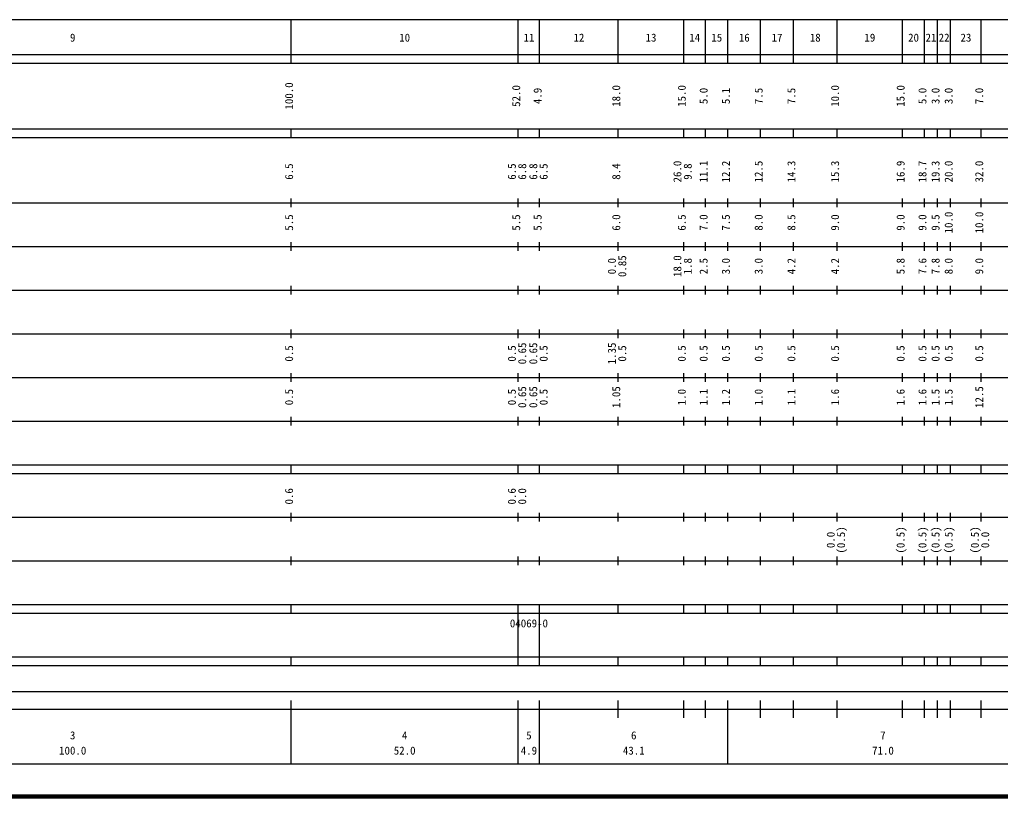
# Model space of a CAD drawing. Units: millimetres on the paper, enlarged 1000 times. Extents: x 40000 to 680000, y 20000 to 380000.
# Drawn here: x 305848 to 530385, y 20000 to 198000 of the extents above; entities that cross this region are included whole.
import ezdxf
from ezdxf.enums import TextEntityAlignment as Align

# ---------------------------------------------------------------- set-up
doc = ezdxf.new("R2010")
doc.units = ezdxf.units.MM
doc.header["$LTSCALE"] = 1000
doc.layers.add('M-TTL', color=2, linetype='Continuous', lineweight=140)
doc.layers.add('M-TTL-BAND', color=7, linetype='Continuous', lineweight=25)
doc.styles.add('ＭＳ ゴシック', font='')
doc.styles.get('ＭＳ ゴシック').set_extended_font_data('MS Gothic')

msp = doc.modelspace()

# ---------------------------------------------------------------- linework, layer by layer
at = {"layer": 'M-TTL'}
msp.add_line((40000, 20000), (680000, 20000), dxfattribs=at)
at = {"layer": 'M-TTL-BAND'}
for p, q in [((68000, 198000), (579000, 198000)), ((368000, 188000), (368000, 198000)), ((420000, 188000), (420000, 198000)), ((424900, 188000), (424900, 198000)), ((442900, 188000), (442900, 198000)), ((457900, 188000), (457900, 198000)), ((462900, 188000), (462900, 198000)), ((468000, 188000), (468000, 198000)), ((475500, 188000), (475500, 198000)), ((483000, 188000), (483000, 198000)), ((493000, 188000), (493000, 198000)), ((508000, 188000), (508000, 198000)), ((513000, 188000), (513000, 198000)), ((516000, 188000), (516000, 198000)), ((519000, 188000), (519000, 198000)), ((526000, 188000), (526000, 198000)), ((40000, 190000), (579000, 190000)), ((40000, 188000), (579000, 188000)), ((40000, 173000), (579000, 173000)), ((368000, 171000), (368000, 173000)), ((420000, 171000), (420000, 173000)), ((424900, 171000), (424900, 173000)), ((442900, 171000), (442900, 173000)), ((457900, 171000), (457900, 173000)), ((462900, 171000), (462900, 173000)), ((468000, 171000), (468000, 173000)), ((475500, 171000), (475500, 173000)), ((483000, 171000), (483000, 173000)), ((493000, 171000), (493000, 173000)), ((508000, 171000), (508000, 173000)), ((513000, 171000), (513000, 173000)), ((516000, 171000), (516000, 173000)), ((519000, 171000), (519000, 173000)), ((526000, 171000), (526000, 173000)), ((40000, 171000), (579000, 171000)), ((40000, 156000), (579000, 156000)), ((368000, 155000), (368000, 157000)), ((420000, 155000), (420000, 157000)), ((424900, 155000), (424900, 157000)), ((442900, 155000), (442900, 157000)), ((457900, 155000), (457900, 157000)), ((462900, 155000), (462900, 157000)), ((468000, 155000), (468000, 157000)), ((475500, 155000), (475500, 157000)), ((483000, 155000), (483000, 157000)), ((493000, 155000), (493000, 157000)), ((508000, 155000), (508000, 157000)), ((513000, 155000), (513000, 157000)), ((516000, 155000), (516000, 157000)), ((519000, 155000), (519000, 157000)), ((526000, 155000), (526000, 157000)), ((46000, 146000), (579000, 146000)), ((368000, 145000), (368000, 147000)), ((420000, 145000), (420000, 147000)), ((424900, 145000), (424900, 147000)), ((442900, 145000), (442900, 147000)), ((457900, 145000), (457900, 147000)), ((462900, 145000), (462900, 147000)), ((468000, 145000), (468000, 147000)), ((475500, 145000), (475500, 147000)), ((483000, 145000), (483000, 147000)), ((493000, 145000), (493000, 147000)), ((508000, 145000), (508000, 147000)), ((513000, 145000), (513000, 147000)), ((516000, 145000), (516000, 147000)), ((519000, 145000), (519000, 147000)), ((526000, 145000), (526000, 147000)), ((368000, 135000), (368000, 137000)), ((420000, 135000), (420000, 137000)), ((424900, 135000), (424900, 137000)), ((442900, 135000), (442900, 137000)), ((457900, 135000), (457900, 137000)), ((462900, 135000), (462900, 137000)), ((468000, 135000), (468000, 137000)), ((475500, 135000), (475500, 137000)), ((483000, 135000), (483000, 137000)), ((493000, 135000), (493000, 137000)), ((508000, 135000), (508000, 137000)), ((513000, 135000), (513000, 137000)), ((516000, 135000), (516000, 137000)), ((519000, 135000), (519000, 137000)), ((526000, 135000), (526000, 137000)), ((52000, 136000), (579000, 136000)), ((46000, 126000), (579000, 126000)), ((368000, 125000), (368000, 127000)), ((420000, 125000), (420000, 127000)), ((424900, 125000), (424900, 127000)), ((442900, 125000), (442900, 127000)), ((457900, 125000), (457900, 127000)), ((462900, 125000), (462900, 127000)), ((468000, 125000), (468000, 127000)), ((475500, 125000), (475500, 127000)), ((483000, 125000), (483000, 127000)), ((493000, 125000), (493000, 127000)), ((508000, 125000), (508000, 127000)), ((513000, 125000), (513000, 127000)), ((516000, 125000), (516000, 127000)), ((519000, 125000), (519000, 127000)), ((526000, 125000), (526000, 127000)), ((368000, 115000), (368000, 117000)), ((420000, 115000), (420000, 117000)), ((424900, 115000), (424900, 117000)), ((442900, 115000), (442900, 117000)), ((457900, 115000), (457900, 117000)), ((462900, 115000), (462900, 117000)), ((468000, 115000), (468000, 117000)), ((475500, 115000), (475500, 117000)), ((483000, 115000), (483000, 117000)), ((493000, 115000), (493000, 117000)), ((508000, 115000), (508000, 117000)), ((513000, 115000), (513000, 117000)), ((516000, 115000), (516000, 117000)), ((519000, 115000), (519000, 117000)), ((526000, 115000), (526000, 117000)), ((52000, 116000), (579000, 116000)), ((46000, 106000), (579000, 106000)), ((368000, 105000), (368000, 107000)), ((420000, 105000), (420000, 107000)), ((424900, 105000), (424900, 107000)), ((442900, 105000), (442900, 107000)), ((457900, 105000), (457900, 107000)), ((462900, 105000), (462900, 107000)), ((468000, 105000), (468000, 107000)), ((475500, 105000), (475500, 107000)), ((483000, 105000), (483000, 107000)), ((493000, 105000), (493000, 107000)), ((508000, 105000), (508000, 107000)), ((513000, 105000), (513000, 107000)), ((516000, 105000), (516000, 107000)), ((519000, 105000), (519000, 107000)), ((526000, 105000), (526000, 107000)), ((40000, 96000), (579000, 96000)), ((368000, 94000), (368000, 96000)), ((420000, 94000), (420000, 96000)), ((424900, 94000), (424900, 96000)), ((442900, 94000), (442900, 96000)), ((457900, 94000), (457900, 96000)), ((462900, 94000), (462900, 96000)), ((468000, 94000), (468000, 96000)), ((475500, 94000), (475500, 96000)), ((483000, 94000), (483000, 96000)), ((493000, 94000), (493000, 96000)), ((508000, 94000), (508000, 96000)), ((513000, 94000), (513000, 96000)), ((516000, 94000), (516000, 96000)), ((519000, 94000), (519000, 96000)), ((526000, 94000), (526000, 96000)), ((40000, 94000), (579000, 94000)), ((49000, 84000), (579000, 84000)), ((368000, 83000), (368000, 85000)), ((420000, 83000), (420000, 85000)), ((424900, 83000), (424900, 85000)), ((442900, 83000), (442900, 85000)), ((457900, 83000), (457900, 85000)), ((462900, 83000), (462900, 85000)), ((468000, 83000), (468000, 85000)), ((475500, 83000), (475500, 85000)), ((483000, 83000), (483000, 85000)), ((493000, 83000), (493000, 85000)), ((508000, 83000), (508000, 85000)), ((513000, 83000), (513000, 85000)), ((516000, 83000), (516000, 85000)), ((519000, 83000), (519000, 85000)), ((526000, 83000), (526000, 85000)), ((368000, 73000), (368000, 75000)), ((420000, 73000), (420000, 75000)), ((424900, 73000), (424900, 75000)), ((442900, 73000), (442900, 75000)), ((457900, 73000), (457900, 75000)), ((462900, 73000), (462900, 75000)), ((468000, 73000), (468000, 75000)), ((475500, 73000), (475500, 75000)), ((483000, 73000), (483000, 75000)), ((493000, 73000), (493000, 75000)), ((508000, 73000), (508000, 75000)), ((513000, 73000), (513000, 75000)), ((516000, 73000), (516000, 75000)), ((519000, 73000), (519000, 75000)), ((526000, 73000), (526000, 75000)), ((40000, 74000), (579000, 74000)), ((40000, 64000), (579000, 64000)), ((368000, 62000), (368000, 64000)), ((420000, 62000), (420000, 64000)), ((424900, 62000), (424900, 64000)), ((442900, 62000), (442900, 64000)), ((457900, 62000), (457900, 64000)), ((462900, 62000), (462900, 64000)), ((468000, 62000), (468000, 64000)), ((475500, 62000), (475500, 64000)), ((483000, 62000), (483000, 64000)), ((493000, 62000), (493000, 64000)), ((508000, 62000), (508000, 64000)), ((513000, 62000), (513000, 64000)), ((516000, 62000), (516000, 64000)), ((519000, 62000), (519000, 64000)), ((526000, 62000), (526000, 64000)), ((40000, 62000), (579000, 62000)), ((420000, 52000), (420000, 62000)), ((424900, 52000), (424900, 62000)), ((40000, 52000), (579000, 52000)), ((368000, 50000), (368000, 52000)), ((420000, 50000), (420000, 52000)), ((424900, 50000), (424900, 52000)), ((442900, 50000), (442900, 52000)), ((457900, 50000), (457900, 52000)), ((462900, 50000), (462900, 52000)), ((468000, 50000), (468000, 52000)), ((475500, 50000), (475500, 52000)), ((483000, 50000), (483000, 52000)), ((493000, 50000), (493000, 52000)), ((508000, 50000), (508000, 52000)), ((513000, 50000), (513000, 52000)), ((516000, 50000), (516000, 52000)), ((519000, 50000), (519000, 52000)), ((526000, 50000), (526000, 52000)), ((40000, 50000), (579000, 50000)), ((275500, 44000), (536000, 44000)), ((368000, 27500), (368000, 42000)), ((420000, 27500), (420000, 42000)), ((424900, 27500), (424900, 42000)), ((442900, 38000), (442900, 42000)), ((457900, 38000), (457900, 42000)), ((462900, 38000), (462900, 42000)), ((468000, 27500), (468000, 42000)), ((475500, 38000), (475500, 42000)), ((483000, 38000), (483000, 42000)), ((493000, 38000), (493000, 42000)), ((508000, 38000), (508000, 42000)), ((513000, 38000), (513000, 42000)), ((516000, 38000), (516000, 42000)), ((519000, 38000), (519000, 42000)), ((526000, 38000), (526000, 42000)), ((40000, 40000), (579000, 40000)), ((68000, 27500), (579000, 27500))]:
    msp.add_line(p, q, dxfattribs=at)

# ---------------------------------------------------------------- texts
at = {"layer": 'M-TTL-BAND', "style": 'ＭＳ ゴシック'}
for s, p in [('9', (318000, 192405)), ('10', (394000, 192405)), ('11', (422450, 192405)), ('12', (433900, 192405)), ('13', (450400, 192405)), ('14', (460400, 192405)), ('15', (465450, 192405)), ('16', (471750, 192405)), ('17', (479250, 192405)), ('18', (488000, 192405)), ('19', (500500, 192405)), ('20', (510500, 192405)), ('21', (514500, 192405)), ('22', (517500, 192405)), ('23', (522500, 192405)), ('3', (318000, 32523)), ('4', (394000, 32523)), ('5', (422450, 32523)), ('6', (446450, 32523)), ('7', (503500, 32523)), ('100.0', (318000, 29033)), ('52.0', (394000, 29033)), ('4.9', (422450, 29033)), ('43.1', (446450, 29033)), ('71.0', (503500, 29033))]:
    msp.add_text(s, height=1833, dxfattribs=at).set_placement(p, align=Align.BOTTOM_CENTER)
for s, p in [('100.0', (369000, 180500)), ('52.0', (421000, 180500)), ('4.9', (425900, 180500)), ('18.0', (443900, 180500)), ('15.0', (458900, 180500)), ('5.0', (463900, 180500)), ('5.1', (469000, 180500)), ('7.5', (476500, 180500)), ('7.5', (484000, 180500)), ('10.0', (494000, 180500)), ('15.0', (509000, 180500)), ('5.0', (514000, 180500)), ('3.0', (517000, 180500)), ('3.0', (520000, 180500)), ('7.0', (527000, 180500)), ('6.5', (369000, 163174)), ('6.5', (420000, 163174)), ('6.8', (422370, 163174)), ('6.8', (424900, 163174)), ('6.5', (427270, 163174)), ('8.4', (443900, 163174)), ('26.0', (457900, 163174)), ('9.8', (460270, 163174)), ('11.1', (463900, 163174)), ('12.2', (469000, 163174)), ('12.5', (476500, 163174)), ('14.3', (484000, 163174)), ('15.3', (494000, 163174)), ('16.9', (509000, 163174)), ('18.7', (514000, 163174)), ('19.3', (517000, 163174)), ('20.0', (520000, 163174)), ('32.0', (527000, 163174)), ('5.5', (369000, 151500)), ('5.5', (421000, 151500)), ('5.5', (425900, 151500)), ('6.0', (443900, 151500)), ('6.5', (458900, 151500)), ('7.0', (463900, 151500)), ('7.5', (469000, 151500)), ('8.0', (476500, 151500)), ('8.5', (484000, 151500)), ('9.0', (494000, 151500)), ('9.0', (509000, 151500)), ('9.0', (514000, 151500)), ('9.5', (517000, 151500)), ('10.0', (520000, 151500)), ('10.0', (527000, 151500)), ('0.85', (445270, 141500)), ('18.0', (457900, 141500)), ('0.0', (442900, 141500)), ('1.8', (460270, 141500)), ('2.5', (463900, 141500)), ('3.0', (469000, 141500)), ('3.0', (476500, 141500)), ('4.2', (484000, 141500)), ('4.2', (494000, 141500)), ('5.8', (509000, 141500)), ('7.6', (514000, 141500)), ('7.8', (517000, 141500)), ('8.0', (520000, 141500)), ('9.0', (527000, 141500)), ('0.65', (422370, 121500)), ('0.65', (424900, 121500)), ('1.35', (442900, 121500)), ('0.5', (369000, 121500)), ('0.5', (420000, 121500)), ('0.5', (427270, 121500)), ('0.5', (445270, 121500)), ('0.5', (458900, 121500)), ('0.5', (463900, 121500)), ('0.5', (469000, 121500)), ('0.5', (476500, 121500)), ('0.5', (484000, 121500)), ('0.5', (494000, 121500)), ('0.5', (509000, 121500)), ('0.5', (514000, 121500)), ('0.5', (517000, 121500)), ('0.5', (520000, 121500)), ('0.5', (527000, 121500)), ('0.5', (369000, 111500)), ('0.5', (420000, 111500)), ('0.65', (422370, 111500)), ('0.65', (424900, 111500)), ('0.5', (427270, 111500)), ('1.05', (443900, 111500)), ('1.0', (458900, 111500)), ('1.1', (463900, 111500)), ('1.2', (469000, 111500)), ('1.0', (476500, 111500)), ('1.1', (484000, 111500)), ('1.6', (494000, 111500)), ('1.6', (509000, 111500)), ('1.6', (514000, 111500)), ('1.5', (517000, 111500)), ('1.5', (520000, 111500)), ('12.5', (527000, 111500)), ('0.6', (369000, 88764)), ('0.6', (420000, 88764)), ('0.0', (422370, 88764)), ('(0.5)', (495370, 78764)), ('(0.5)', (509000, 78764)), ('(0.5)', (514000, 78764)), ('(0.5)', (517000, 78764)), ('(0.5)', (520000, 78764)), ('(0.5)', (526000, 78764)), ('0.0', (493000, 78764)), ('0.0', (528370, 78764))]:
    msp.add_text(s, height=1833, rotation=90, dxfattribs=at).set_placement(p, align=Align.BOTTOM_CENTER)
msp.add_text('04069-0', height=1833, dxfattribs=at).set_placement((422450, 59655), align=Align.MIDDLE_CENTER)

doc.saveas('drawing.dxf')
